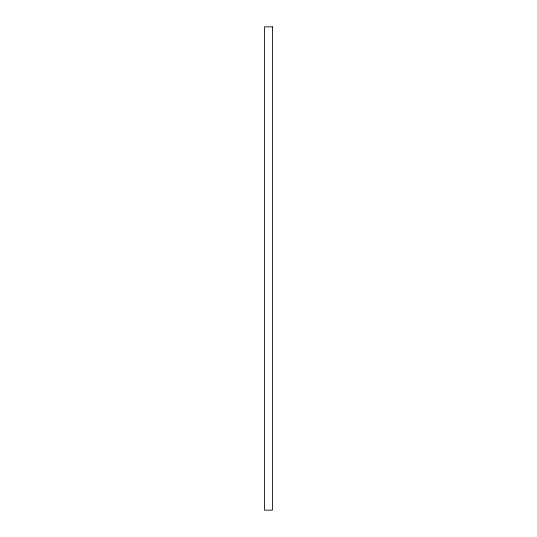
<?xml version="1.0" encoding="UTF-8"?>
<svg xmlns="http://www.w3.org/2000/svg" width="537" height="537" viewBox="0 0 537 537"><rect width="100%" height="100%" fill="white"/><g stroke="black" fill="none" stroke-linecap="round" stroke-linejoin="round"><path stroke-width="0.81" d="M272.46 26.85L264.54 26.85L264.54 510.15L272.46 510.15L272.46 26.85"/></g></svg>
